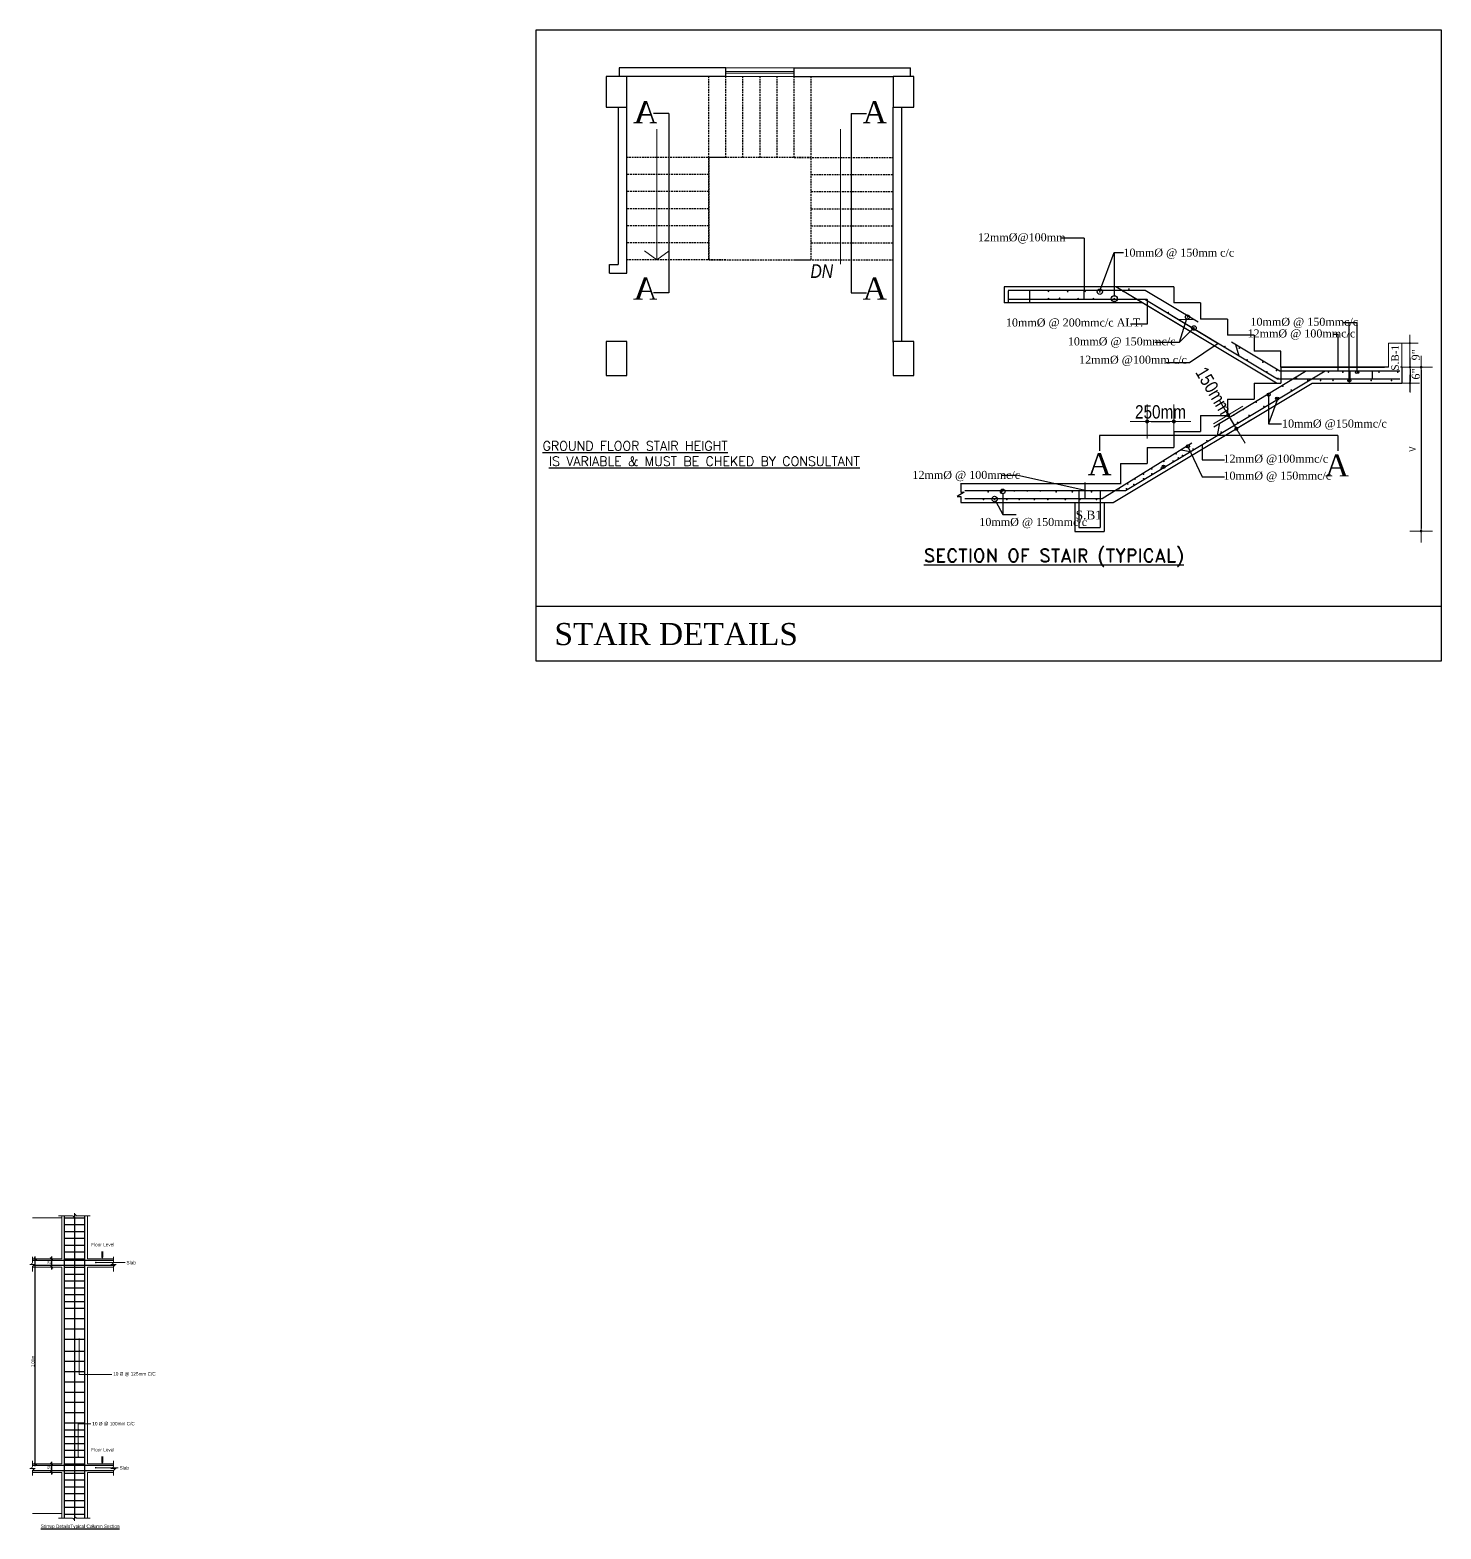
# Model space of a CAD drawing. Header units: inches. Extents: x -4010 to 65129, y -40138 to -1318.
# Drawn here: x 53080 to 53906, y -29917 to -29040 of the extents above; entities that cross this region are included whole.
import ezdxf

# ---------------------------------------------------------------- set-up
doc = ezdxf.new("R2010")
doc.units = ezdxf.units.IN
doc.header["$MEASUREMENT"] = 0
doc.header["$PDMODE"] = 99
doc.linetypes.add('DASHED2', pattern=[0.375, 0.25, -0.125])
for name, color, linetype, lineweight in [('01', 7, 'Continuous', 13), ('BEAM', 7, 'Continuous', 13), ('Column', 2, 'Continuous', 50), ('Con. outline', 5, 'Continuous', 15), ('DIM', 7, 'Continuous', 15), ('DIM-TEXT', 5, 'Continuous', 13), ('Dimension', 7, 'Continuous', 15), ('Layer1', 253, 'Continuous', 5), ('LINE', 8, 'Continuous', 13), ('REINF', 1, 'Continuous', 30), ('Style', 182, 'Continuous', 15), ('win', 96, 'Continuous', 15)]:
    doc.layers.add(name, color=color, linetype=linetype, lineweight=lineweight)
for name, color, linetype in [('1-COMON', 23, 'Continuous'), ('COL SCHEDULE', 4, 'Continuous'), ('EARTH', 8, 'Continuous'), ('Rod', 1, 'Continuous'), ('Stair', 190, 'DASHED2'), ('wall', 3, 'Continuous')]:
    doc.layers.add(name, color=color, linetype=linetype)
doc.layers.add('text', color=7, linetype='Continuous', true_color=0x6a7cf1)
doc.styles.add('DIM', font='ARIALN.TTF')
doc.styles.add('SECTION', font='romand.shx', dxfattribs={"height": 100})
doc.styles.add('SIMPLEX', font='dutcheb.ttf', dxfattribs={"height": 24})
doc.styles.get("Standard").update_dxf_attribs({"font": 'ARIALN.TTF'})
doc.styles.add('T-2', font='ARIALN.TTF', dxfattribs={"height": 2.5})
doc.dimstyles.new('_20', dxfattribs={"dimscale": 0.25, "dimtxt": 7, "dimasz": 5, "dimexe": 6, "dimexo": 2, "dimgap": 2, "dimtad": 1, "dimdec": 1, "dimzin": 3, "dimdsep": 46, "dimlunit": 4, "dimtxsty": 'Standard', "dimblk": 'OBLIQUE', "dimcen": 0, "dimdle": 5, "dimclrt": 7, "dimazin": 0, "dimtfac": 0.0375, "dimtdec": 1, "dimtofl": 0, "dimtmove": 0, "dimatfit": 3, "dimldrblk": 'OPEN30', "dimfxl": 6, "dimtvp": 0.8, "dimtolj": 1, "dimtzin": 0, "dimlwe": -1, "dimarcsym": 0})

# ---------------------------------------------------------------- blocks, each defined once
blk = doc.blocks.new('_Oblique')
at = {"color": 0, "linetype": 'ByBlock', "lineweight": -2}
blk.add_line((-0.5, -0.5), (0.5, 0.5), dxfattribs=at)
blk = doc.blocks.new('*D1125')
at = {"layer": 'Defpoints', "color": 0}
for p in [(53092.74, -29883.53), (53098.33, -29878.53), (53098.83, -29883.53)]:
    blk.add_point(p, dxfattribs=at)
at = {"layer": 'DIM', "color": 0}
for p, q in [((53097.83, -29878.53), (53091.24, -29878.53)), ((53098.33, -29883.53), (53091.24, -29883.53))]:
    blk.add_line(p, q, dxfattribs=at)
at = {"layer": 'DIM', "color": 0, "lineweight": -2}
blk.add_line((53092.74, -29877.28), (53092.74, -29884.78), dxfattribs=at)
at = {"layer": 'DIM', "color": 0, "lineweight": -2, "xscale": 1.25, "yscale": 1.25, "zscale": 1.25}
for p, rotation in [((53092.74, -29878.53), 90), ((53092.74, -29883.53), 270)]:
    blk.add_blockref('_Oblique', p, dxfattribs=dict(at, rotation=rotation))
at = {"layer": 'DIM', "color": 7, "insert": (53091.35, -29881.03), "char_height": 1.75, "attachment_point": 5, "rotation": 90}
blk.add_mtext('\\A1;150', dxfattribs=at)
blk = doc.blocks.new('_Open30')
at = {"color": 0, "linetype": 'ByBlock', "lineweight": -2}
for p, q in [((-1, 0.27), (0, 0)), ((0, 0), (-1, -0.27)), ((0, 0), (-1, 0))]:
    blk.add_line(p, q, dxfattribs=at)
blk = doc.blocks.new('*D1100')
at = {"layer": 'Defpoints', "color": 0}
for p in [(53098.33, -29758.53), (53092.74, -29763.53), (53098.83, -29763.53)]:
    blk.add_point(p, dxfattribs=at)
at = {"layer": 'DIM', "color": 0}
for p, q in [((53097.83, -29758.53), (53091.24, -29758.53)), ((53098.33, -29763.53), (53091.24, -29763.53))]:
    blk.add_line(p, q, dxfattribs=at)
at = {"layer": 'DIM', "color": 0, "lineweight": -2}
blk.add_line((53092.74, -29757.28), (53092.74, -29764.78), dxfattribs=at)
at = {"layer": 'DIM', "color": 0, "lineweight": -2, "xscale": 1.25, "yscale": 1.25, "zscale": 1.25}
for p, rotation in [((53092.74, -29758.53), 90), ((53092.74, -29763.53), 270)]:
    blk.add_blockref('_Oblique', p, dxfattribs=dict(at, rotation=rotation))
at = {"layer": 'DIM', "color": 7, "insert": (53091.35, -29761.03), "char_height": 1.75, "attachment_point": 5, "rotation": 90}
blk.add_mtext('\\A1;125', dxfattribs=at)
blk = doc.blocks.new('*D1126')
at = {"layer": 'Defpoints', "color": 0}
for p in [(53083.27, -29758.53), (53098.83, -29758.53), (53098.83, -29878.53)]:
    blk.add_point(p, dxfattribs=at)
at = {"layer": 'DIM', "color": 0}
for p, q in [((53098.33, -29758.53), (53081.77, -29758.53)), ((53098.33, -29878.53), (53081.77, -29878.53))]:
    blk.add_line(p, q, dxfattribs=at)
at = {"layer": 'DIM', "color": 0, "lineweight": -2}
blk.add_line((53083.27, -29879.78), (53083.27, -29757.28), dxfattribs=at)
at = {"layer": 'DIM', "color": 0, "lineweight": -2, "xscale": 1.25, "yscale": 1.25, "zscale": 1.25}
for p, rotation in [((53083.27, -29758.53), 90), ((53083.27, -29878.53), 270)]:
    blk.add_blockref('_Oblique', p, dxfattribs=dict(at, rotation=rotation))
at = {"layer": 'DIM', "color": 7, "insert": (53081.87, -29818.53), "char_height": 1.75, "attachment_point": 5, "rotation": 90}
blk.add_mtext('\\A1;3.00m', dxfattribs=at)
blk = doc.blocks.new('DIM-U')
at = {"layer": 'DIM'}
for p, q in [((0, -4.26), (0, 4.26)), ((4.26, 0), (-4.26, 0))]:
    blk.add_line(p, q, dxfattribs=at)
at = {"layer": 'DIM', "const_width": 0.5}
blk.add_lwpolyline([(-0.25, 0, 1), (0.25, 0, 1)], format="xyb", close=True, dxfattribs=at)
blk = doc.blocks.new('DIM')
at = {"layer": 'DIM'}
for p, q in [((0, 5.08), (0, -5.08)), ((5.08, 0), (-5.08, 0))]:
    blk.add_line(p, q, dxfattribs=at)
at = {"layer": 'DIM', "const_width": 0.64}
blk.add_lwpolyline([(-0.32, 0, 1), (0.32, 0, 1)], format="xyb", close=True, dxfattribs=at)

msp = doc.modelspace()

# ---------------------------------------------------------------- linework, layer by layer
at = {"color": 4, "ltscale": 4}
for p, q in [((53454.028, -29088.602), (53445.041, -29088.602)), ((53454.028, -29088.602), (53454.028, -29193.519)), ((53560.563, -29088.602), (53560.563, -29193.519)), ((53560.563, -29088.602), (53569.551, -29088.602)), ((53650.149, -29190.071), (53650.149, -29199.431)), ((53454.028, -29193.519), (53445.041, -29193.519)), ((53560.563, -29193.519), (53569.551, -29193.519)), ((53845.458, -29276.953), (53705.924, -29276.953)), ((53705.924, -29276.953), (53705.924, -29285.941)), ((53845.458, -29276.953), (53845.458, -29285.941))]:
    msp.add_line(p, q, dxfattribs=at)
at = {"lineweight": 25}
msp.add_line((53882.864, -29236.989), (53882.886, -29246.395), dxfattribs=at)
at = {"layer": '01', "lineweight": 25, "ltscale": 2}
for p, q in [((53749.455, -29190.025), (53650.149, -29190.025)), ((53765.744, -29220.145), (53715.567, -29190.039)), ((53749.455, -29190.025), (53733.8, -29190.025)), ((53749.455, -29190.025), (53749.455, -29199.418)), ((53731.221, -29199.431), (53650.149, -29199.431)), ((53809.471, -29246.382), (53724.824, -29195.593)), ((53765.109, -29199.418), (53749.455, -29199.418)), ((53765.109, -29199.418), (53765.109, -29208.811)), ((53780.764, -29208.811), (53765.109, -29208.811)), ((53780.764, -29208.811), (53780.764, -29218.203)), ((53796.419, -29218.203), (53780.764, -29218.203)), ((53796.419, -29218.203), (53796.419, -29227.596)), ((53812.073, -29227.596), (53796.419, -29227.596)), ((53875.064, -29236.965), (53812.073, -29236.989)), ((53812.073, -29236.989), (53827.728, -29236.989)), ((53812.073, -29236.989), (53812.073, -29246.382)), ((53812.073, -29236.989), (53872.753, -29236.989)), ((53882.864, -29236.989), (53882.035, -29236.989)), ((53713.992, -29316.184), (53830.307, -29246.395)), ((53796.419, -29246.382), (53796.419, -29255.774)), ((53796.419, -29246.382), (53812.073, -29246.382)), ((53830.307, -29246.395), (53882.886, -29246.377)), ((53882.864, -29246.395), (53882.886, -29246.395)), ((53780.764, -29255.774), (53796.419, -29255.774)), ((53780.764, -29255.774), (53780.764, -29265.167)), ((53765.109, -29265.167), (53780.764, -29265.167)), ((53765.109, -29265.167), (53765.109, -29274.56)), ((53749.455, -29274.56), (53765.109, -29274.56)), ((53749.455, -29274.56), (53749.455, -29283.953)), ((53733.8, -29283.953), (53749.455, -29283.953)), ((53733.8, -29283.953), (53733.8, -29293.345)), ((53718.146, -29293.345), (53733.8, -29293.345)), ((53718.146, -29293.345), (53718.146, -29305.065)), ((53624.807, -29305.065), (53718.627, -29305.065)), ((53624.811, -29316.184), (53627.151, -29316.184)), ((53625.981, -29316.184), (53713.992, -29316.184)), ((53691.546, -29316.184), (53691.546, -29333.046)), ((53708.615, -29316.184), (53708.615, -29333.046)), ((53691.546, -29333.046), (53708.615, -29333.046))]:
    msp.add_line(p, q, dxfattribs=at)
at = {"layer": '01', "lineweight": 25}
msp.add_line((53812.073, -29236.989), (53812.073, -29227.596), dxfattribs=at)
at = {"layer": '01', "color": 6, "lineweight": 25, "ltscale": 2}
for p, q in [((53736.14, -29268.726), (53747.115, -29268.726)), ((53782.426, -29267.017), (53784.799, -29270.971))]:
    msp.add_line(p, q, dxfattribs=at)
at = {"layer": '1-COMON'}
for points in [[(53122.459, -29758.529, 0, 3.9, 0), (53122.459, -29755.735, 1.3, 1.3, 0), (53122.459, -29754.184, 1.3, 1.3, 0)], [(53122.459, -29878.529, 0, 3.9, 0), (53122.459, -29875.735, 1.3, 1.3, 0), (53122.459, -29874.184, 1.3, 1.3, 0)]]:
    msp.add_lwpolyline(points, format="xyseb", dxfattribs=at)
at = {"layer": '1-COMON', "const_width": 0.5}
for points in [[(53118.424, -29760.773, 1), (53118.924, -29760.773, 1)], [(53108.697, -29805.529, 1), (53109.197, -29805.529, 1)], [(53108.697, -29812.529, 1), (53109.197, -29812.529, 1)], [(53108.697, -29818.529, 1), (53109.197, -29818.529, 1)], [(53108.697, -29824.529, 1), (53109.197, -29824.529, 1)], [(53108.158, -29858.529, -1), (53108.658, -29858.529, -1)], [(53108.158, -29862.529, -1), (53108.658, -29862.529, -1)], [(53108.158, -29866.529, -1), (53108.658, -29866.529, -1)], [(53108.158, -29870.529, -1), (53108.658, -29870.529, -1)], [(53108.158, -29874.529, -1), (53108.658, -29874.529, -1)], [(53118.424, -29880.773, 1), (53118.924, -29880.773, 1)]]:
    msp.add_lwpolyline(points, format="xyb", close=True, dxfattribs=at)
at = {"layer": 'BEAM', "lineweight": 5}
for p, q in [((53882.864, -29222.949), (53875.064, -29222.949)), ((53875.064, -29222.949), (53875.064, -29236.989)), ((53882.864, -29236.989), (53882.864, -29222.949))]:
    msp.add_line(p, q, dxfattribs=at)
at = {"layer": 'BEAM', "color": 255, "lineweight": 9}
msp.add_line((53887.462, -29236.014), (53887.462, -29223.924), dxfattribs=at)
at = {"layer": 'Column', "lineweight": 13}
for p, q in [((53098.828, -29733.373), (53098.828, -29758.529)), ((53113.828, -29733.373), (53113.828, -29758.529)), ((53098.828, -29758.529), (53081.553, -29758.529)), ((53129.269, -29758.529), (53113.828, -29758.529)), ((53098.828, -29763.529), (53081.71, -29763.529)), ((53098.828, -29803.529), (53098.828, -29763.529)), ((53113.828, -29803.529), (53113.828, -29763.529)), ((53129.269, -29763.529), (53113.828, -29763.529)), ((53098.828, -29878.529), (53098.828, -29803.529)), ((53113.828, -29878.529), (53113.828, -29803.529)), ((53098.828, -29878.529), (53081.553, -29878.529)), ((53098.828, -29883.529), (53081.553, -29883.529)), ((53098.828, -29883.529), (53098.828, -29910.455)), ((53129.269, -29878.529), (53113.828, -29878.529)), ((53113.828, -29883.529), (53113.828, -29910.455)), ((53129.269, -29883.529), (53113.828, -29883.529))]:
    msp.add_line(p, q, dxfattribs=at)
at = {"layer": 'Con. outline', "lineweight": 25}
for p, q in [((53650.149, -29190.071), (53650.149, -29193.382)), ((53650.149, -29195.93), (53650.149, -29199.431)), ((53624.807, -29304.78), (53624.807, -29310.102)), ((53626.754, -29310.102), (53622.56, -29312.65)), ((53622.56, -29312.65), (53624.807, -29312.65)), ((53624.807, -29310.102), (53626.754, -29310.102)), ((53624.807, -29312.65), (53624.807, -29316.151))]:
    msp.add_line(p, q, dxfattribs=at)
at = {"layer": 'DIM', "ltscale": 4}
for p, q in [((53446.996, -29097.788), (53446.996, -29174.259)), ((53554.306, -29176.737), (53554.306, -29097.788)), ((53446.996, -29174.259), (53439.796, -29168.834)), ((53446.996, -29174.259), (53454.196, -29168.834))]:
    msp.add_line(p, q, dxfattribs=at)
at = {"layer": 'DIM', "lineweight": 25}
for p, q in [((53697.013, -29161.44), (53683.387, -29161.44)), ((53697.013, -29161.44), (53697.013, -29192.127)), ((53706.485, -29191.355), (53714.583, -29169.845)), ((53714.583, -29169.845), (53719.942, -29169.843)), ((53714.583, -29169.845), (53714.584, -29195.174)), ((53697.013, -29197.412), (53697.013, -29192.127)), ((53756.911, -29208.768), (53752.546, -29222.453)), ((53752.546, -29222.453), (53760.218, -29215.009)), ((53842.942, -29217.731), (53845.579, -29217.731)), ((53845.579, -29234.641), (53845.579, -29217.731)), ((53848.238, -29210.891), (53856.594, -29210.891)), ((53852.036, -29239.555), (53852.036, -29210.891)), ((53856.594, -29234.641), (53856.594, -29210.891)), ((53752.546, -29222.453), (53738.331, -29222.453)), ((53775.433, -29223.22), (53758.537, -29234.491)), ((53758.537, -29234.491), (53744.865, -29234.491)), ((53845.579, -29239.337), (53845.579, -29234.641)), ((53856.594, -29239.337), (53856.594, -29234.641)), ((53852.036, -29244.251), (53852.036, -29239.555)), ((53804.898, -29253.992), (53804.898, -29270.083)), ((53809.894, -29256.289), (53804.898, -29270.083)), ((53804.898, -29270.083), (53812.351, -29270.083)), ((53757.649, -29283.323), (53765.983, -29301.172)), ((53765.983, -29282.251), (53765.983, -29286.947)), ((53765.983, -29286.947), (53765.983, -29291.257)), ((53765.983, -29291.257), (53779.065, -29291.257)), ((53648.588, -29300.079), (53657.341, -29300.079)), ((53697.55, -29309.139), (53657.341, -29300.079)), ((53697.55, -29309.139), (53697.55, -29304.443)), ((53765.983, -29301.172), (53779.065, -29301.172)), ((53649.284, -29311.012), (53649.284, -29323.081)), ((53697.55, -29313.836), (53697.55, -29306.791)), ((53645.282, -29315.494), (53649.284, -29323.081)), ((53649.284, -29323.081), (53657.138, -29323.081))]:
    msp.add_line(p, q, dxfattribs=at)
at = {"layer": 'DIM'}
for p, q in [((53098.828, -29734.529), (53081.553, -29734.529)), ((53118.674, -29760.773), (53135.826, -29760.773)), ((53118.674, -29880.773), (53131.822, -29880.773)), ((53098.828, -29907.529), (53081.553, -29907.529))]:
    msp.add_line(p, q, dxfattribs=at)
for points in [[(53115.317, -29733.373), (53107.304, -29733.373, -0.1850239), (53106.195, -29731.805), (53106.195, -29734.93, 0.3616375), (53105.014, -29733.373), (53096.761, -29733.373)], [(53081.71, -29766.003), (53081.71, -29762.989, -0.1850239), (53083.279, -29761.88), (53080.154, -29761.88, 0.3616375), (53081.71, -29760.7), (53081.71, -29757.447)], [(53129.083, -29766.003), (53129.083, -29762.989, -0.1850239), (53130.651, -29761.88), (53127.526, -29761.88, 0.3616375), (53129.083, -29760.7), (53129.083, -29757.447)], [(53081.71, -29885.328), (53081.71, -29882.314, -0.1850239), (53083.279, -29881.205), (53080.154, -29881.205, 0.3616375), (53081.71, -29880.024), (53081.71, -29876.771)], [(53129.083, -29885.328), (53129.083, -29882.314, -0.1850239), (53130.651, -29881.205), (53127.526, -29881.205, 0.3616375), (53129.083, -29880.024), (53129.083, -29876.771)], [(53115.317, -29910.309), (53107.304, -29910.309, -0.1850239), (53106.195, -29908.741), (53106.195, -29911.866, 0.3616375), (53105.014, -29910.309), (53096.761, -29910.309)]]:
    msp.add_lwpolyline(points, format="xyb", dxfattribs=at)
for points in [[(53108.947, -29805.529), (53108.947, -29826.277), (53128.062, -29826.277)], [(53108.408, -29874.529), (53108.408, -29855.027), (53115.837, -29855.027)]]:
    msp.add_lwpolyline(points, dxfattribs=at)
at = {"layer": 'DIM', "lineweight": 25}
for centre, radius in [((53706.139, -29192.876), 1.561), ((53714.584, -29196.911), 1.737), ((53757.385, -29207.635), 1.228), ((53761.172, -29214.068), 1.34), ((53852.111, -29244.752), 0.926), ((53856.669, -29239.838), 0.926), ((53804.898, -29253.066), 0.926), ((53809.894, -29255.363), 0.926), ((53757.649, -29283.323), 0.926), ((53757.649, -29283.323), 0.926), ((53743.429, -29295.242), 0.926), ((53644.546, -29314.091), 1.585), ((53649.284, -29309.647), 1.365)]:
    msp.add_circle(centre, radius, dxfattribs=at)
at = {"layer": 'Dimension', "color": 6, "lineweight": 25}
for q in [(53882.886, -29246.395), (53882.864, -29246.395)]:
    msp.add_line((53882.864, -29236.989), q, dxfattribs=at)
at = {"layer": 'Dimension', "color": 255, "lineweight": 25}
msp.add_line((53887.625, -29238.061), (53887.625, -29245.323), dxfattribs=at)
at = {"layer": 'EARTH', "lineweight": 25}
for p, q in [((53733.795, -29197.642), (53733.795, -29211.883)), ((53733.795, -29211.883), (53724.085, -29211.883))]:
    msp.add_line(p, q, dxfattribs=at)
at = {"layer": 'Layer1', "lineweight": 25}
msp.add_line((53376.384, -29376.694), (53905.754, -29376.694), dxfattribs=at)
msp.add_lwpolyline([(53376.384, -29039.728), (53905.754, -29039.728), (53905.754, -29408.919), (53376.384, -29408.919)], close=True, dxfattribs=at)
at = {"layer": 'LINE', "color": 1, "lineweight": 30, "ltscale": 4}
for points in [[(53417.296, -29084.938), (53429.296, -29084.938), (53429.296, -29066.938), (53417.296, -29066.938)], [(53585.296, -29084.938), (53597.296, -29084.938), (53597.296, -29066.938), (53585.296, -29066.938)], [(53417.296, -29241.938), (53429.296, -29241.938), (53429.296, -29221.938), (53417.296, -29221.938)], [(53585.296, -29241.938), (53597.296, -29241.938), (53597.296, -29221.938), (53585.296, -29221.938)]]:
    msp.add_lwpolyline(points, close=True, dxfattribs=at)
at = {"layer": 'REINF', "lineweight": 25}
for p, q in [((53732.74, -29192.127), (53652.487, -29192.127)), ((53652.489, -29192.387), (53652.489, -29199.431)), ((53664.969, -29192.127), (53664.969, -29199.431)), ((53763.664, -29210.682), (53732.74, -29192.127)), ((53733.896, -29197.412), (53652.487, -29197.412)), ((53810.122, -29244.033), (53732.42, -29197.412)), ((53774.81, -29222.846), (53732.42, -29197.412)), ((53761.155, -29209.176), (53752.291, -29209.335)), ((53811.423, -29239.337), (53783.093, -29222.339)), ((53785.545, -29223.811), (53787.389, -29230.394)), ((53721.169, -29309.139), (53837.916, -29239.091)), ((53772.745, -29271.799), (53826.495, -29239.337)), ((53881.701, -29244.033), (53810.122, -29244.033)), ((53881.701, -29239.337), (53811.423, -29239.337)), ((53852.547, -29244.033), (53852.547, -29239.337)), ((53865.679, -29244.033), (53865.679, -29239.337)), ((53776.08, -29269.518), (53774.768, -29276.953)), ((53707.531, -29313.836), (53759.965, -29281.297)), ((53753.524, -29285.294), (53759.186, -29286.329)), ((53627.151, -29309.139), (53721.169, -29309.139)), ((53627.151, -29313.836), (53707.531, -29313.836)), ((53693.886, -29309.139), (53693.886, -29330.706)), ((53706.275, -29309.139), (53706.275, -29330.706)), ((53693.886, -29330.706), (53706.275, -29330.706))]:
    msp.add_line(p, q, dxfattribs=at)
at = {"layer": 'REINF', "lineweight": 25, "const_width": 0.501}
for points in [[(53676.248, -29192.611, -1), (53675.747, -29192.611, -1)], [(53687.552, -29192.706, -1), (53687.051, -29192.706, -1)], [(53697.776, -29192.611, -1), (53697.275, -29192.611, -1)], [(53706.389, -29192.876, -1), (53705.888, -29192.876, -1)], [(53719.937, -29192.611, -1), (53719.436, -29192.611, -1)], [(53723.429, -29191.272, -1), (53722.928, -29191.272, -1)], [(53676.342, -29196.885, -1), (53675.841, -29196.885, -1)], [(53682.834, -29196.68, -1), (53682.333, -29196.68, -1)], [(53693.63, -29196.911, -1), (53693.129, -29196.911, -1)], [(53702.638, -29196.911, -1), (53702.137, -29196.911, -1)], [(53714.835, -29196.911, -1), (53714.334, -29196.911, -1)], [(53734.046, -29197.642, -1), (53733.545, -29197.642, -1)], [(53746.414, -29205.062, -1), (53745.913, -29205.062, -1)], [(53757.636, -29207.635, -1), (53757.135, -29207.635, -1)], [(53761.365, -29214.033, -1), (53760.864, -29214.033, -1)], [(53761.423, -29214.068, -1), (53760.922, -29214.068, -1)], [(53779.551, -29224.945, -1), (53779.05, -29224.945, -1)], [(53787.983, -29225.844, -1), (53787.482, -29225.844, -1)], [(53792.515, -29232.723, -1), (53792.014, -29232.723, -1)], [(53801.753, -29234.106, -1), (53801.252, -29234.106, -1)], [(53804.131, -29239.693, -1), (53803.63, -29239.693, -1)], [(53809.715, -29238.883, -1), (53809.214, -29238.883, -1)], [(53810.554, -29243.547, -1), (53810.054, -29243.547, -1)], [(53821.004, -29243.52, 1), (53821.505, -29243.52, 1)], [(53828.031, -29244.631, -1), (53827.53, -29244.631, -1)], [(53835.045, -29244.752, 1), (53835.546, -29244.752, 1)], [(53839.612, -29239.838, 1), (53840.113, -29239.838, 1)], [(53842.288, -29244.752, 1), (53842.789, -29244.752, 1)], [(53848.043, -29239.838, 1), (53848.544, -29239.838, 1)], [(53851.835, -29244.752, 1), (53852.336, -29244.752, 1)], [(53856.719, -29239.838, 1), (53857.22, -29239.838, 1)], [(53864.653, -29244.752, 1), (53865.154, -29244.752, 1)], [(53869.212, -29239.838, 1), (53869.713, -29239.838, 1)], [(53876.563, -29244.752, 1), (53877.063, -29244.752, 1)], [(53880.212, -29239.838, 1), (53880.713, -29239.838, 1)], [(53805.148, -29253.066, -1), (53804.647, -29253.066, -1)], [(53813.419, -29248.115, -1), (53812.918, -29248.115, -1)], [(53818.392, -29250.415, -1), (53817.891, -29250.415, -1)], [(53790.327, -29261.674, -1), (53789.826, -29261.674, -1)], [(53797.798, -29257.466, -1), (53797.297, -29257.466, -1)], [(53802.39, -29260.016, -1), (53801.889, -29260.016, -1)], [(53810.144, -29255.363, -1), (53809.643, -29255.363, -1)], [(53784.699, -29265.044, -1), (53784.198, -29265.044, -1)], [(53786.965, -29269.27, -1), (53786.464, -29269.27, -1)], [(53793.678, -29265.243, -1), (53793.177, -29265.243, -1)], [(53769.063, -29280.012, -1), (53768.563, -29280.012, -1)], [(53777.358, -29275.035, -1), (53776.858, -29275.035, -1)], [(53751.006, -29287.601, -1), (53750.505, -29287.601, -1)], [(53754.726, -29288.614, -1), (53754.226, -29288.614, -1)], [(53757.899, -29283.323, -1), (53757.398, -29283.323, -1)], [(53760.957, -29284.876, -1), (53760.456, -29284.876, -1)], [(53760.961, -29284.873, -1), (53760.46, -29284.873, -1)], [(53736.728, -29296.461, -1), (53736.227, -29296.461, -1)], [(53742.276, -29296.084, -1), (53741.775, -29296.084, -1)], [(53743.68, -29295.242, -1), (53743.179, -29295.242, -1)], [(53743.803, -29292.071, -1), (53743.302, -29292.071, -1)], [(53749.22, -29291.918, -1), (53748.719, -29291.918, -1)], [(53752.25, -29290.1, -1), (53751.749, -29290.1, -1)], [(53722.678, -29305.254, -1), (53722.177, -29305.254, -1)], [(53726.295, -29305.622, -1), (53725.794, -29305.622, -1)], [(53726.895, -29302.441, -1), (53726.394, -29302.441, -1)], [(53731.912, -29299.533, -1), (53731.411, -29299.533, -1)], [(53731.965, -29302.22, -1), (53731.464, -29302.22, -1)], [(53736.812, -29299.363, -1), (53736.311, -29299.363, -1)], [(53638.253, -29314.387, -1), (53637.752, -29314.387, -1)], [(53641.074, -29309.912, -1), (53640.573, -29309.912, -1)], [(53644.77, -29314.387, -1), (53644.269, -29314.387, -1)], [(53648.972, -29309.912, -1), (53648.471, -29309.912, -1)], [(53651.96, -29314.387, -1), (53651.459, -29314.387, -1)], [(53656.262, -29309.39, -1), (53655.761, -29309.39, -1)], [(53659.252, -29314.387, -1), (53658.751, -29314.387, -1)], [(53663.926, -29309.39, -1), (53663.425, -29309.39, -1)], [(53668.065, -29314.387, -1), (53667.564, -29314.387, -1)], [(53671.59, -29309.39, -1), (53671.089, -29309.39, -1)], [(53675.997, -29314.401, -1), (53675.496, -29314.401, -1)], [(53680.761, -29309.912, -1), (53680.26, -29309.912, -1)], [(53686.19, -29314.387, -1), (53685.689, -29314.387, -1)], [(53690.282, -29309.912, -1), (53689.781, -29309.912, -1)], [(53694.742, -29314.387, -1), (53694.241, -29314.387, -1)], [(53701.469, -29309.912, -1), (53700.968, -29309.912, -1)], [(53704.377, -29314.387, -1), (53703.876, -29314.387, -1)], [(53717.509, -29308.104, -1), (53717.008, -29308.104, -1)], [(53721.921, -29308.105, -1), (53721.42, -29308.105, -1)]]:
    msp.add_lwpolyline(points, format="xyb", close=True, dxfattribs=at)
at = {"layer": 'Rod'}
for p, q in [((53100.328, -29803.529), (53100.328, -29733.373)), ((53100.328, -29734.529), (53112.328, -29734.529)), ((53106.328, -29803.529), (53106.328, -29733.373)), ((53112.328, -29803.529), (53112.328, -29733.373)), ((53100.328, -29738.529), (53112.328, -29738.529)), ((53100.328, -29742.529), (53112.328, -29742.529)), ((53100.328, -29746.529), (53112.328, -29746.529)), ((53100.328, -29750.529), (53112.328, -29750.529)), ((53129.269, -29759.529), (53081.71, -29759.529)), ((53129.269, -29762.529), (53082.1, -29762.529)), ((53100.328, -29754.529), (53112.328, -29754.529)), ((53100.328, -29758.529), (53112.328, -29758.529)), ((53100.328, -29763.529), (53112.328, -29763.529)), ((53100.328, -29767.529), (53112.328, -29767.529)), ((53100.328, -29771.529), (53112.328, -29771.529)), ((53100.328, -29775.529), (53112.328, -29775.529)), ((53100.328, -29779.529), (53112.328, -29779.529)), ((53100.328, -29783.529), (53112.328, -29783.529)), ((53100.328, -29787.529), (53112.328, -29787.529)), ((53100.328, -29793.529), (53112.328, -29793.529)), ((53100.328, -29799.529), (53112.328, -29799.529)), ((53100.328, -29910.455), (53100.328, -29803.529)), ((53100.328, -29805.529), (53112.328, -29805.529)), ((53106.328, -29910.455), (53106.328, -29803.529)), ((53112.328, -29910.455), (53112.328, -29803.529)), ((53100.328, -29812.529), (53112.328, -29812.529)), ((53100.328, -29818.529), (53112.328, -29818.529)), ((53100.328, -29824.529), (53112.328, -29824.529)), ((53100.328, -29830.529), (53112.328, -29830.529)), ((53100.328, -29836.529), (53112.328, -29836.529)), ((53100.328, -29842.529), (53112.328, -29842.529)), ((53100.328, -29848.529), (53112.328, -29848.529)), ((53100.328, -29854.529), (53112.328, -29854.529)), ((53100.328, -29858.529), (53112.328, -29858.529)), ((53100.328, -29862.529), (53112.328, -29862.529)), ((53100.328, -29866.529), (53112.328, -29866.529)), ((53100.328, -29870.529), (53112.328, -29870.529)), ((53100.328, -29874.529), (53112.328, -29874.529)), ((53129.269, -29879.529), (53081.71, -29879.529)), ((53129.269, -29882.529), (53081.71, -29882.529)), ((53100.328, -29878.529), (53112.328, -29878.529)), ((53100.328, -29883.881), (53112.328, -29883.881)), ((53100.328, -29887.881), (53112.328, -29887.881)), ((53100.328, -29891.881), (53112.328, -29891.881)), ((53100.328, -29895.881), (53112.328, -29895.881)), ((53100.328, -29899.881), (53112.328, -29899.881)), ((53100.328, -29903.881), (53112.328, -29903.881)), ((53100.328, -29907.881), (53112.328, -29907.881))]:
    msp.add_line(p, q, dxfattribs=at)
at = {"layer": 'Rod', "lineweight": 25}
for p, q in [((53112.328, -29762.529), (53100.328, -29762.529)), ((53112.328, -29882.529), (53100.328, -29882.529))]:
    msp.add_line(p, q, dxfattribs=at)
at = {"layer": 'Stair', "ltscale": 4}
for p, q in [((53477.296, -29174.259), (53477.296, -29066.259)), ((53487.296, -29114.259), (53487.296, -29066.259)), ((53497.296, -29114.259), (53497.296, -29066.938)), ((53497.296, -29114.259), (53497.296, -29066.938)), ((53507.296, -29114.259), (53507.296, -29066.938)), ((53517.296, -29114.259), (53517.296, -29066.938)), ((53527.296, -29114.259), (53527.296, -29066.938)), ((53527.296, -29114.259), (53527.296, -29066.938)), ((53537.296, -29174.259), (53537.296, -29066.938)), ((53487.296, -29114.259), (53429.296, -29114.259)), ((53527.296, -29114.259), (53585.296, -29114.259)), ((53477.296, -29124.259), (53429.296, -29124.259)), ((53537.296, -29124.259), (53585.296, -29124.259)), ((53477.296, -29134.259), (53429.296, -29134.259)), ((53537.296, -29134.259), (53585.296, -29134.259)), ((53477.296, -29144.259), (53429.296, -29144.259)), ((53537.296, -29144.259), (53585.296, -29144.259)), ((53477.296, -29154.259), (53429.296, -29154.259)), ((53537.296, -29154.259), (53585.296, -29154.259)), ((53477.296, -29164.259), (53429.296, -29164.259)), ((53537.296, -29164.259), (53585.296, -29164.259)), ((53487.296, -29174.259), (53429.296, -29174.259)), ((53527.296, -29174.259), (53585.296, -29174.259))]:
    msp.add_line(p, q, dxfattribs=at)
msp.add_lwpolyline([(53477.296, -29174.259), (53537.296, -29174.259), (53537.296, -29114.259), (53477.296, -29114.259)], close=True, dxfattribs=at)
at = {"layer": 'Style', "color": 6, "lineweight": 25}
msp.add_line((53894.072, -29238.549), (53894.072, -29331.307), dxfattribs=at)
msp.add_line((53894.072, -29238.549), (53894.072, -29331.307), dxfattribs=at)
at = {"layer": 'wall', "ltscale": 4}
for p, q in [((53487.296, -29061.938), (53424.909, -29061.938)), ((53424.909, -29061.938), (53424.909, -29066.938)), ((53487.296, -29066.938), (53429.296, -29066.938)), ((53487.296, -29066.938), (53487.296, -29061.938)), ((53527.296, -29066.938), (53527.296, -29061.938)), ((53527.296, -29061.938), (53595.296, -29061.938)), ((53527.296, -29066.938), (53585.296, -29066.938)), ((53595.296, -29066.938), (53595.296, -29061.938)), ((53424.296, -29084.938), (53424.296, -29176.938)), ((53429.296, -29181.938), (53429.296, -29084.938)), ((53585.296, -29222.259), (53585.296, -29084.938)), ((53590.296, -29186.938), (53590.296, -29084.938)), ((53419.296, -29181.938), (53419.296, -29176.938)), ((53419.296, -29176.938), (53424.296, -29176.938)), ((53419.296, -29181.938), (53429.296, -29181.938)), ((53590.296, -29221.938), (53590.296, -29186.938))]:
    msp.add_line(p, q, dxfattribs=at)
at = {"layer": 'win', "ltscale": 4}
for p, q in [((53527.296, -29061.938), (53487.296, -29061.938)), ((53527.296, -29064.096), (53487.296, -29064.096)), ((53527.296, -29064.938), (53487.296, -29064.938)), ((53527.296, -29066.938), (53487.296, -29066.938))]:
    msp.add_line(p, q, dxfattribs=at)

# ---------------------------------------------------------------- block references
at = {"layer": '01', "color": 6, "lineweight": 25, "ltscale": 2, "yscale": 2.339999999996508, "zscale": 2.34}
for p, xscale, rotation in [((53781.222, -29265.011), 2.340000000011124, 120.963756531768), ((53733.8, -29268.726), 2.339999999996508, 180), ((53786.002, -29272.978), 2.340000000011124, 300.963756531768)]:
    msp.add_blockref('DIM-U', p, dxfattribs=dict(at, xscale=xscale, rotation=rotation))
at = {"layer": '01', "color": 6, "lineweight": 25, "ltscale": 2, "xscale": 2.339999999996508, "yscale": 2.339999999996508, "zscale": 2.34}
msp.add_blockref('DIM-U', (53749.455, -29268.726), dxfattribs=at)
at = {"layer": 'BEAM', "color": 255, "lineweight": 9, "yscale": 0.9750000000058208, "zscale": 0.975}
for p, xscale, rotation in [((53887.462, -29222.949), -0.9750000000058208, 270), ((53887.462, -29246.395), 0.9750000000058208, 90)]:
    msp.add_blockref('DIM', p, dxfattribs=dict(at, xscale=xscale, rotation=rotation))
at = {"layer": 'Dimension', "color": 255, "lineweight": 25, "xscale": 1.072500000009313, "yscale": 1.072500000009313, "zscale": 1.0725}
for p, rotation in [((53887.625, -29236.989), 90), ((53887.625, -29246.395), 270), ((53887.625, -29246.395), 90)]:
    msp.add_blockref('DIM', p, dxfattribs=dict(at, rotation=rotation))
at = {"layer": 'Style', "color": 6, "lineweight": 25, "xscale": 1.559999999997672, "yscale": 1.559999999997672, "zscale": 1.56}
for p, rotation in [((53894.072, -29236.989), 90), ((53894.072, -29236.989), 90), ((53894.072, -29332.867), 270), ((53894.072, -29332.867), 270)]:
    msp.add_blockref('DIM-U', p, dxfattribs=dict(at, rotation=rotation))

# ---------------------------------------------------------------- texts
at = {"layer": '01', "color": 5, "lineweight": 25, "ltscale": 2, "insert": (53772.68, -29250.774), "char_height": 7.8, "attachment_point": 5, "rotation": 300.963757, "style": 'T-2'}
msp.add_mtext('\\A1;150mm', dxfattribs=at)
at = {"layer": '01', "color": 5, "lineweight": 25, "ltscale": 2, "insert": (53741.627, -29263.183), "char_height": 7.8, "attachment_point": 5, "style": 'T-2'}
msp.add_mtext('\\A1;250mm', dxfattribs=at)
at = {"layer": 'COL SCHEDULE', "color": 22, "style": 'DIM'}
for s, p in [('Floor Level', (53115.949, -29751.289)), ('Slab', (53136.608, -29761.843)), ('10 %%C @ 125mm C/C', (53128.843, -29826.878)), ('10 %%C @ 100mm C/C', (53116.618, -29856.006)), ('Floor Level', (53115.949, -29871.289)), ('Slab', (53132.603, -29881.843))]:
    msp.add_text(s, height=2, dxfattribs=at).set_placement(p)
at = {"layer": 'COL SCHEDULE', "color": 22, "insert": (53086.548, -29916.644), "char_height": 2, "attachment_point": 7, "style": 'DIM'}
msp.add_mtext('{\\LStirrup DetailsTypical Column Section}', dxfattribs=at)
at = {"layer": 'DIM', "ltscale": 4, "insert": (53536.844, -29176.762), "char_height": 8, "width": 123.5, "attachment_point": 1}
msp.add_mtext('{\\fArial Narrow|b0|i1|c0|p34;DN\\P} ', dxfattribs=at)
at = {"layer": 'DIM-TEXT', "lineweight": 25, "style": 'SIMPLEX'}
for s, height, p in [('12mm%%C@100mm', 4.68, (53634.764, -29163.33)), ('10mm%%C @ 150mm c/c', 4.68, (53719.942, -29172.294)), ('10mm%%C @ 200mmc/c ALT.', 4.68, (53651.163, -29213.182)), ('10mm%%C @ 150mmc/c', 4.68, (53794.249, -29212.782)), ('12mm%%C @ 100mmc/c', 4.68, (53792.539, -29219.585)), ('10mm%%C @ 150mmc/c ', 4.68, (53687.405, -29224.238)), ('12mm%%C @100mm c/c ', 4.68, (53693.999, -29234.958)), ('10mm%%C @150mmc/c', 4.68, (53812.729, -29272.283)), ('12mm%%C @100mmc/c', 4.68, (53778.45, -29292.851)), ('12mm%%C @ 100mmc/c', 4.68, (53596.47, -29302.341)), ('10mm%%C @ 150mmc/c', 4.68, (53778.45, -29302.765)), ('S.B1', 5.1426, (53692.011, -29326.044)), ('10mm%%C @ 150mmc/c', 4.68, (53635.619, -29329.853))]:
    msp.add_text(s, height=height, dxfattribs=at).set_placement(p)
msp.add_text('S.B-1', height=4.3198, rotation=90, dxfattribs=at).set_placement((53881.058, -29239.013))
at = {"layer": 'DIM-TEXT', "lineweight": 25, "char_height": 4.68, "attachment_point": 5, "rotation": 87.75165, "style": 'SIMPLEX'}
for s, insert in [('\\A1;9"', (53891.039, -29229.823)), ('\\A1;6"', (53891.039, -29240.99))]:
    msp.add_mtext(s, dxfattribs=dict(at, insert=insert))
at = {"layer": 'Style', "lineweight": 25, "attachment_point": 1, "style": 'SECTION'}
for s, insert, char_height in [('{\\H1.5x;\\LGROUND FLOOR STAIR HEIGHT\\P IS VARIABLE & MUST BE CHEKED BY CONSULTANT}', (53380.076, -29280.321), 3.6), ('{\\H1.5x;\\LSECTION OF STAIR (TYPICAL)}', (53603.123, -29343.246), 5.2)]:
    msp.add_mtext(s, dxfattribs=dict(at, insert=insert, char_height=char_height))
at = {"layer": 'Style', "color": 5, "lineweight": 25, "insert": (53888.961, -29284.928), "char_height": 3.9, "attachment_point": 5, "rotation": 90, "style": 'T-2'}
msp.add_mtext('\\A1;V', dxfattribs=at)
at = {"layer": 'text', "lineweight": 25, "extrusion": (0, 0, -1), "char_height": 12.90726, "width": 370.25337, "attachment_point": 2, "text_direction": (-1, 0, 0)}
for insert in [(53440.15, -29081.345), (53440.15, -29184.599)]:
    msp.add_mtext('{\\fTimes New Roman|b0|i0|c0|p18;A}', dxfattribs=dict(at, insert=insert))
at = {"layer": 'text', "lineweight": 25, "char_height": 12.90726, "width": 370.25337, "attachment_point": 2}
for s, insert in [('{\\fTimes New Roman|b0|i0|c0|p18;A}', (53574.442, -29081.345)), ('{\\fTimes New Roman|b0|i0|c0|p18;A}', (53574.442, -29184.599)), ('{\\fTimes New Roman|b0|i0|c0|p18;STAIR DETAILS}', (53458.247, -29386.635))]:
    msp.add_mtext(s, dxfattribs=dict(at, insert=insert))
at = {"layer": 'text', "color": 34, "lineweight": 25, "char_height": 12.90726, "width": 370.25337, "attachment_point": 2}
for insert in [(53706.011, -29287.253), (53844.871, -29288.006)]:
    msp.add_mtext('{\\fTimes New Roman|b0|i0|c0|p18;A}', dxfattribs=dict(at, insert=insert))

# ---------------------------------------------------------------- dimensions: what is measured, and where the dimension line sits
at = {"layer": 'DIM'}
for base, p1, p2, text, picture, middle in [((53083.268, -29758.529), (53098.828, -29878.529), (53098.828, -29758.529), '3.00m', '*D1126', (53081.875, -29818.529)), ((53092.739, -29763.529), (53098.328, -29758.529), (53098.828, -29763.529), '125', '*D1100', (53091.345, -29761.029)), ((53092.739, -29883.529), (53098.328, -29878.529), (53098.828, -29883.529), '150', '*D1125', (53091.345, -29881.029))]:
    dim = msp.add_linear_dim(base=base, p1=p1, p2=p2, angle=90, text=text, dimstyle='_20', dxfattribs=at)
    dim.commit()
    dim.dimension.update_dxf_attribs({"geometry": picture, "text_midpoint": middle})

doc.saveas('drawing.dxf')
